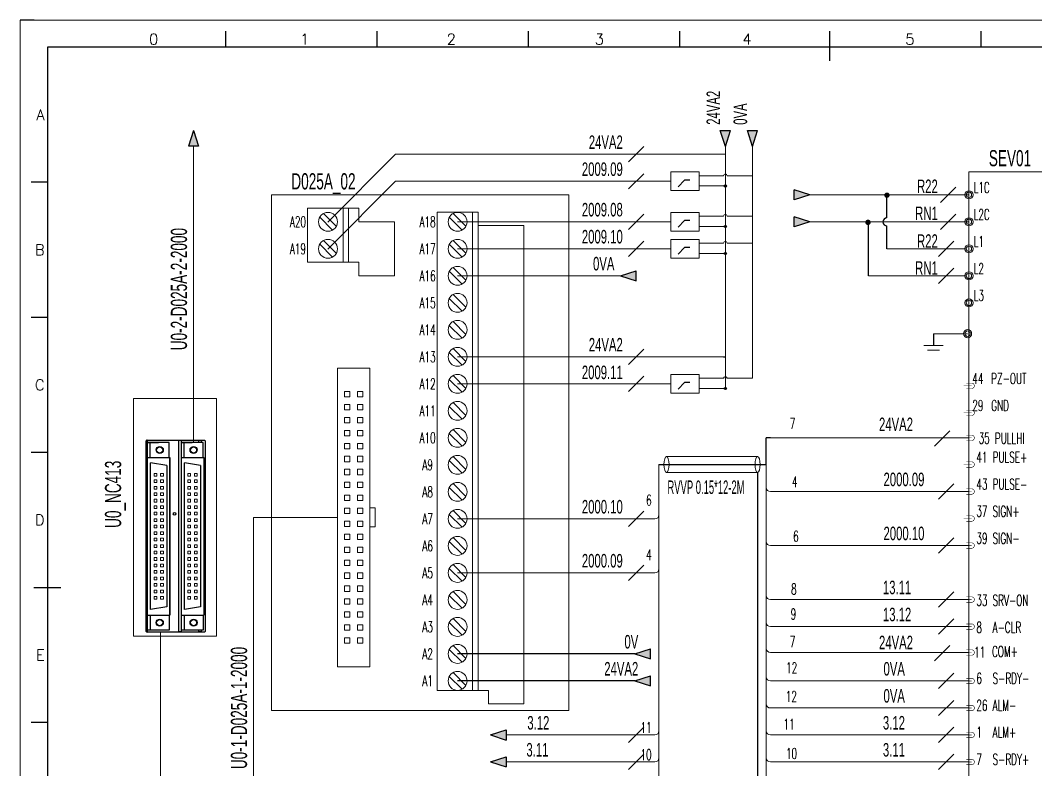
# Model space of a CAD drawing. Header units: millimetres. Extents: x -300 to 54435, y -106 to 60527.
# Drawn here: x 3193.6 to 3381.5, y 1971.5 to 2110.2 of the extents above; entities that cross this region are included whole.
import ezdxf
from ezdxf.enums import TextEntityAlignment as Align

# ---------------------------------------------------------------- set-up
doc = ezdxf.new("R2010")
doc.units = ezdxf.units.MM
doc.linetypes.add('ACAD_ISO02W100', pattern=[15, 12, -3])
for name, color, linetype in [('AE_BOR', 1, 'Continuous'), ('SYMS', 7, 'Continuous'), ('Z_OM_GAIKEI', 7, 'Continuous')]:
    doc.layers.add(name, color=color, linetype=linetype)
doc.layers.add('Dimension', color=3, linetype='Continuous', lineweight=13)
doc.styles.add('WD', font='romans.shx', dxfattribs={"width": 0.8, "bigfont": 'gbcbig.shx'})
doc.styles.add('样式 8', font='arial.ttf', dxfattribs={"width": 0.6, "height": 2.5})

# ---------------------------------------------------------------- blocks, each defined once
blk = doc.blocks.new('WDDOT')
blk.add_hatch(color=256).paths.add_polyline_path([(0.5, 0, 1), (-0.5, 0, 1)])
blk.add_circle((0, 0), 0.5)

msp = doc.modelspace()

# ---------------------------------------------------------------- hatches: boundary and pattern name
for points in [[(3225.663, 2089.823), (3224.728, 2086.905), (3226.599, 2086.905)], [(3324.08, 2086.863), (3323.145, 2089.781), (3325.015, 2089.781)], [(3329.08, 2086.863), (3328.145, 2089.781), (3330.015, 2089.781)], [(3336.797, 2076.942), (3336.797, 2078.813), (3339.715, 2077.878)], [(3336.797, 2071.942), (3336.797, 2073.813), (3339.715, 2072.878)], [(3304.644, 2062.895), (3307.562, 2061.959), (3307.562, 2063.83)], [(3307.334, 1992.895), (3310.253, 1991.959), (3310.253, 1993.83)], [(3307.334, 1987.895), (3310.253, 1986.959), (3310.253, 1988.83)], [(3280.612, 1977.891), (3283.53, 1976.955), (3283.53, 1978.826)], [(3280.612, 1972.895), (3283.53, 1971.959), (3283.53, 1973.83)]]:
    msp.add_hatch(color=256).paths.add_polyline_path(points)
h = msp.add_hatch(color=256)
edge = h.paths.add_edge_path()
edge.add_arc((3324.08, 2079.534), 0.197, 0, 360)
at = {"lineweight": -2}
h = msp.add_hatch(color=0, dxfattribs=at)
edge = h.paths.add_edge_path()
edge.add_arc((3353.971, 2077.822), 0.5, 0, 360)
h = msp.add_hatch(color=256)
edge = h.paths.add_edge_path()
edge.add_arc((3324.08, 2072.034), 0.197, 0, 360)
h = msp.add_hatch(color=0, dxfattribs=at)
edge = h.paths.add_edge_path()
edge.add_arc((3350.466, 2072.797), 0.5, 0, 360)
h = msp.add_hatch(color=256)
edge = h.paths.add_edge_path()
edge.add_arc((3324.08, 2067.034), 0.197, 0, 360)
h = msp.add_hatch(color=256)
edge = h.paths.add_edge_path()
edge.add_arc((3324.08, 2042.03), 0.197, 0, 360)

# ---------------------------------------------------------------- linework, layer by layer
at = {"color": 7}
for p, q in [((3485.629, 2105.205), (3198.629, 2105.205)), ((3198.629, 2105.205), (3198.629, 1905.205))]:
    msp.add_line(p, q, dxfattribs=at)
for p, q in [((3225.663, 2089.823), (3224.728, 2086.905)), ((3225.663, 2089.823), (3226.599, 2086.905)), ((3324.08, 2086.863), (3323.145, 2089.781)), ((3323.145, 2089.781), (3325.015, 2089.781)), ((3324.08, 2086.863), (3325.015, 2089.781)), ((3329.08, 2086.863), (3328.145, 2089.781)), ((3328.145, 2089.781), (3330.015, 2089.781)), ((3329.08, 2086.863), (3330.015, 2089.781)), ((3226.599, 2086.905), (3224.728, 2086.905)), ((3339.715, 2077.878), (3336.797, 2078.813)), ((3336.797, 2076.942), (3336.797, 2078.813)), ((3339.715, 2077.878), (3336.797, 2076.942)), ((3353.967, 2073.613), (3353.967, 2077.878)), ((3339.715, 2072.878), (3336.797, 2073.813)), ((3336.797, 2071.942), (3336.797, 2073.813)), ((3339.715, 2072.878), (3336.797, 2071.942)), ((3350.549, 2062.891), (3350.549, 2072.878)), ((3353.967, 2067.891), (3353.967, 2072.142)), ((3304.644, 2062.895), (3307.562, 2063.83)), ((3304.644, 2062.895), (3307.562, 2061.959)), ((3307.562, 2061.959), (3307.562, 2063.83)), ((3362.589, 2052.186), (3362.589, 2050.004)), ((3323.735, 2047.895), (3324.08, 2047.895)), ((3332.401, 2032.897), (3331.632, 2032.897)), ((3331.632, 2027.954), (3331.632, 2032.897)), ((3311.776, 2027.954), (3331.632, 2027.954)), ((3330.087, 1963.637), (3330.087, 2026.494)), ((3307.334, 1992.895), (3310.253, 1993.83)), ((3310.253, 1991.959), (3310.253, 1993.83)), ((3307.334, 1992.895), (3274.536, 1992.895)), ((3307.334, 1992.895), (3310.253, 1991.959)), ((3307.334, 1987.895), (3274.536, 1987.895)), ((3307.334, 1987.895), (3310.253, 1988.83)), ((3307.334, 1987.895), (3310.253, 1986.959)), ((3310.253, 1986.959), (3310.253, 1988.83)), ((3280.612, 1977.891), (3283.53, 1978.826)), ((3283.53, 1978.826), (3283.53, 1976.955)), ((3280.612, 1977.891), (3283.53, 1976.955)), ((3280.612, 1972.895), (3283.53, 1973.83)), ((3280.612, 1972.895), (3283.53, 1971.959)), ((3283.53, 1973.83), (3283.53, 1971.959))]:
    msp.add_line(p, q)
at = {"color": 3, "lineweight": 0}
for p, q in [((3225.663, 2032.039), (3225.663, 2086.905)), ((3274.536, 2042.891), (3313.998, 2042.891)), ((3369.146, 2022.954), (3332.401, 2022.954)), ((3236.775, 2018.178), (3236.775, 1950.997)), ((3252.288, 2018.178), (3236.775, 2018.178)), ((3274.536, 2017.895), (3311.026, 2017.895)), ((3332.401, 2012.954), (3369.146, 2012.954)), ((3274.536, 2007.895), (3311.026, 2007.895)), ((3332.401, 2002.954), (3369.146, 2002.954)), ((3332.401, 1997.95), (3369.146, 1997.95)), ((3219.565, 1950.997), (3219.565, 1996.92)), ((3332.401, 1993.155), (3369.146, 1993.155))]:
    msp.add_line(p, q, dxfattribs=at)
at = {"lineweight": 0}
for p, q in [((3250.516, 2072.857), (3263.054, 2085.395)), ((3263.054, 2085.395), (3324.08, 2085.395)), ((3324.08, 2042.03), (3324.08, 2086.863)), ((3329.08, 2043.925), (3329.08, 2086.863)), ((3250.516, 2067.857), (3263.054, 2080.395)), ((3263.054, 2080.395), (3313.998, 2080.395)), ((3319.254, 2081.429), (3323.735, 2081.429)), ((3324.407, 2081.429), (3329.08, 2081.429)), ((3319.254, 2079.534), (3324.08, 2079.534)), ((3369.014, 2077.878), (3339.715, 2077.878)), ((3246.772, 2065.395), (3246.772, 2075.395)), ((3256.266, 2075.395), (3246.772, 2075.395)), ((3253.336, 2065.395), (3253.336, 2075.395)), ((3254.336, 2065.395), (3254.336, 2075.395)), ((3256.266, 2072.895), (3256.266, 2075.395)), ((3270.754, 1986.107), (3270.754, 2074.682)), ((3278.318, 2074.682), (3270.754, 2074.682)), ((3277.318, 1986.107), (3277.318, 2074.682)), ((3278.318, 1986.107), (3278.318, 2074.682)), ((3262.83, 2072.895), (3256.266, 2072.895)), ((3262.83, 2072.895), (3262.83, 2062.895)), ((3274.536, 2072.895), (3313.998, 2072.895)), ((3286.812, 2072.228), (3278.318, 2072.228)), ((3286.812, 2072.228), (3286.812, 1983.653)), ((3319.254, 2073.929), (3323.735, 2073.929)), ((3324.407, 2073.929), (3329.08, 2073.929)), ((3369.014, 2072.878), (3339.715, 2072.878)), ((3319.254, 2072.034), (3324.08, 2072.034)), ((3319.254, 2068.929), (3323.735, 2068.929)), ((3324.407, 2068.929), (3329.08, 2068.929)), ((3274.536, 2067.895), (3313.998, 2067.895)), ((3319.254, 2067.034), (3324.08, 2067.034)), ((3368.646, 2067.891), (3353.967, 2067.891)), ((3256.266, 2065.395), (3246.772, 2065.395)), ((3256.266, 2062.895), (3256.266, 2065.395)), ((3262.83, 2062.895), (3256.266, 2062.895)), ((3274.536, 2062.895), (3304.644, 2062.895)), ((3368.646, 2062.891), (3350.549, 2062.891)), ((3368.896, 2052.186), (3362.589, 2052.186)), ((3360.801, 2049.991), (3364.378, 2049.991)), ((3274.536, 2047.895), (3323.735, 2047.895)), ((3361.465, 2049.133), (3363.713, 2049.133)), ((3319.254, 2043.925), (3323.735, 2043.925)), ((3324.407, 2043.925), (3329.08, 2043.925)), ((3319.254, 2042.03), (3324.08, 2042.03)), ((3313.205, 2029.418), (3330.048, 2029.419)), ((3311.776, 2027.954), (3311.776, 1953.649)), ((3331.632, 1968.641), (3331.632, 2027.954)), ((3313.185, 2026.489), (3330.048, 2026.489)), ((3369.146, 1987.887), (3332.401, 1987.887)), ((3280.249, 1986.107), (3270.754, 1986.107)), ((3280.249, 1983.653), (3280.249, 1986.107)), ((3286.812, 1983.653), (3280.249, 1983.653)), ((3369.146, 1982.883), (3332.401, 1982.883)), ((3283.53, 1977.891), (3311.026, 1977.891)), ((3369.146, 1977.895), (3332.401, 1977.895)), ((3283.53, 1972.895), (3311.026, 1972.895)), ((3369.146, 1972.891), (3332.401, 1972.891))]:
    msp.add_line(p, q, dxfattribs=at)
at = {"linetype": 'ACAD_ISO02W100'}
for p, q in [((3316.519, 2080.63), (3315.328, 2079.401)), ((3317.527, 2080.627), (3316.519, 2080.63)), ((3316.519, 2073.13), (3315.328, 2071.901)), ((3317.527, 2073.127), (3316.519, 2073.13)), ((3316.519, 2068.13), (3315.328, 2066.901)), ((3317.527, 2068.127), (3316.519, 2068.13)), ((3316.519, 2043.126), (3315.328, 2041.897)), ((3317.527, 2043.123), (3316.519, 2043.126))]:
    msp.add_line(p, q, dxfattribs=at)
at = {"color": 7, "lineweight": 0}
msp.add_line((3332.401, 2032.897), (3369.146, 2032.897), dxfattribs=at)
at = {"lineweight": 0}
for points in [[(3313.998, 2078.668), (3313.998, 2082.121), (3319.254, 2082.121), (3319.254, 2078.668)], [(3240.1, 1982.404), (3240.1, 2077.895), (3295.1, 2077.895), (3295.1, 1982.404)], [(3240.1, 1982.404), (3240.1, 2077.895), (3295.1, 2077.895), (3295.1, 1982.404)], [(3313.998, 2071.168), (3313.998, 2074.621), (3319.254, 2074.621), (3319.254, 2071.168)], [(3313.998, 2066.168), (3313.998, 2069.621), (3319.254, 2069.621), (3319.254, 2066.168)], [(3252.288, 1990.528), (3252.288, 2045.828), (3258.288, 2045.828), (3258.288, 1990.528)], [(3313.998, 2041.164), (3313.998, 2044.617), (3319.254, 2044.617), (3319.254, 2041.164)], [(3254.588, 2040.478), (3253.588, 2040.478), (3253.588, 2041.478), (3254.588, 2041.478)], [(3256.988, 2040.478), (3255.988, 2040.478), (3255.988, 2041.478), (3256.988, 2041.478)], [(3229.929, 1996.17), (3214.579, 1996.17), (3214.579, 2040.185), (3229.929, 2040.185)], [(3254.588, 2038.078), (3253.588, 2038.078), (3253.588, 2039.078), (3254.588, 2039.078)], [(3256.988, 2038.078), (3255.988, 2038.078), (3255.988, 2039.078), (3256.988, 2039.078)], [(3254.588, 2035.678), (3253.588, 2035.678), (3253.588, 2036.678), (3254.588, 2036.678)], [(3256.988, 2035.678), (3255.988, 2035.678), (3255.988, 2036.678), (3256.988, 2036.678)], [(3254.588, 2033.278), (3253.588, 2033.278), (3253.588, 2034.278), (3254.588, 2034.278)], [(3256.988, 2033.278), (3255.988, 2033.278), (3255.988, 2034.278), (3256.988, 2034.278)], [(3254.588, 2030.878), (3253.588, 2030.878), (3253.588, 2031.878), (3254.588, 2031.878)], [(3256.988, 2030.878), (3255.988, 2030.878), (3255.988, 2031.878), (3256.988, 2031.878)], [(3254.588, 2028.478), (3253.588, 2028.478), (3253.588, 2029.478), (3254.588, 2029.478)], [(3256.988, 2028.478), (3255.988, 2028.478), (3255.988, 2029.478), (3256.988, 2029.478)], [(3218.392, 2026.319), (3218.892, 2026.319), (3218.892, 2025.819), (3218.392, 2025.819)], [(3219.592, 2026.319), (3220.092, 2026.319), (3220.092, 2025.819), (3219.592, 2025.819)], [(3224.642, 2026.319), (3225.142, 2026.319), (3225.142, 2025.819), (3224.642, 2025.819)], [(3225.842, 2026.319), (3226.342, 2026.319), (3226.342, 2025.819), (3225.842, 2025.819)], [(3254.588, 2026.078), (3253.588, 2026.078), (3253.588, 2027.078), (3254.588, 2027.078)], [(3256.988, 2026.078), (3255.988, 2026.078), (3255.988, 2027.078), (3256.988, 2027.078)], [(3218.392, 2025.119), (3218.892, 2025.119), (3218.892, 2024.619), (3218.392, 2024.619)], [(3218.392, 2023.919), (3218.892, 2023.919), (3218.892, 2023.419), (3218.392, 2023.419)], [(3219.592, 2025.119), (3220.092, 2025.119), (3220.092, 2024.619), (3219.592, 2024.619)], [(3219.592, 2023.919), (3220.092, 2023.919), (3220.092, 2023.419), (3219.592, 2023.419)], [(3224.642, 2025.119), (3225.142, 2025.119), (3225.142, 2024.619), (3224.642, 2024.619)], [(3224.642, 2023.919), (3225.142, 2023.919), (3225.142, 2023.419), (3224.642, 2023.419)], [(3225.842, 2025.119), (3226.342, 2025.119), (3226.342, 2024.619), (3225.842, 2024.619)], [(3225.842, 2023.919), (3226.342, 2023.919), (3226.342, 2023.419), (3225.842, 2023.419)], [(3254.588, 2023.678), (3253.588, 2023.678), (3253.588, 2024.678), (3254.588, 2024.678)], [(3256.988, 2023.678), (3255.988, 2023.678), (3255.988, 2024.678), (3256.988, 2024.678)], [(3218.392, 2022.719), (3218.892, 2022.719), (3218.892, 2022.219), (3218.392, 2022.219)], [(3218.392, 2021.519), (3218.892, 2021.519), (3218.892, 2021.019), (3218.392, 2021.019)], [(3219.592, 2022.719), (3220.092, 2022.719), (3220.092, 2022.219), (3219.592, 2022.219)], [(3219.592, 2021.519), (3220.092, 2021.519), (3220.092, 2021.019), (3219.592, 2021.019)], [(3224.642, 2022.719), (3225.142, 2022.719), (3225.142, 2022.219), (3224.642, 2022.219)], [(3224.642, 2021.519), (3225.142, 2021.519), (3225.142, 2021.019), (3224.642, 2021.019)], [(3225.842, 2022.719), (3226.342, 2022.719), (3226.342, 2022.219), (3225.842, 2022.219)], [(3225.842, 2021.519), (3226.342, 2021.519), (3226.342, 2021.019), (3225.842, 2021.019)], [(3254.588, 2021.278), (3253.588, 2021.278), (3253.588, 2022.278), (3254.588, 2022.278)], [(3256.988, 2021.278), (3255.988, 2021.278), (3255.988, 2022.278), (3256.988, 2022.278)], [(3218.392, 2020.319), (3218.892, 2020.319), (3218.892, 2019.819), (3218.392, 2019.819)], [(3219.592, 2020.319), (3220.092, 2020.319), (3220.092, 2019.819), (3219.592, 2019.819)], [(3224.642, 2020.319), (3225.142, 2020.319), (3225.142, 2019.819), (3224.642, 2019.819)], [(3225.842, 2020.319), (3226.342, 2020.319), (3226.342, 2019.819), (3225.842, 2019.819)], [(3254.588, 2018.878), (3253.588, 2018.878), (3253.588, 2019.878), (3254.588, 2019.878)], [(3256.988, 2018.878), (3255.988, 2018.878), (3255.988, 2019.878), (3256.988, 2019.878)], [(3259.288, 2016.428), (3258.288, 2016.428), (3258.288, 2019.928), (3259.288, 2019.928)], [(3218.392, 2019.119), (3218.892, 2019.119), (3218.892, 2018.619), (3218.392, 2018.619)], [(3218.392, 2017.919), (3218.892, 2017.919), (3218.892, 2017.419), (3218.392, 2017.419)], [(3219.592, 2019.119), (3220.092, 2019.119), (3220.092, 2018.619), (3219.592, 2018.619)], [(3219.592, 2017.919), (3220.092, 2017.919), (3220.092, 2017.419), (3219.592, 2017.419)], [(3224.642, 2019.119), (3225.142, 2019.119), (3225.142, 2018.619), (3224.642, 2018.619)], [(3224.642, 2017.919), (3225.142, 2017.919), (3225.142, 2017.419), (3224.642, 2017.419)], [(3225.842, 2019.119), (3226.342, 2019.119), (3226.342, 2018.619), (3225.842, 2018.619)], [(3225.842, 2017.919), (3226.342, 2017.919), (3226.342, 2017.419), (3225.842, 2017.419)], [(3218.392, 2016.719), (3218.892, 2016.719), (3218.892, 2016.219), (3218.392, 2016.219)], [(3219.592, 2016.719), (3220.092, 2016.719), (3220.092, 2016.219), (3219.592, 2016.219)], [(3224.642, 2016.719), (3225.142, 2016.719), (3225.142, 2016.219), (3224.642, 2016.219)], [(3225.842, 2016.719), (3226.342, 2016.719), (3226.342, 2016.219), (3225.842, 2016.219)], [(3254.588, 2016.478), (3253.588, 2016.478), (3253.588, 2017.478), (3254.588, 2017.478)], [(3256.988, 2016.478), (3255.988, 2016.478), (3255.988, 2017.478), (3256.988, 2017.478)], [(3218.392, 2015.519), (3218.892, 2015.519), (3218.892, 2015.019), (3218.392, 2015.019)], [(3218.392, 2014.319), (3218.892, 2014.319), (3218.892, 2013.819), (3218.392, 2013.819)], [(3219.592, 2015.519), (3220.092, 2015.519), (3220.092, 2015.019), (3219.592, 2015.019)], [(3219.592, 2014.319), (3220.092, 2014.319), (3220.092, 2013.819), (3219.592, 2013.819)], [(3224.642, 2015.519), (3225.142, 2015.519), (3225.142, 2015.019), (3224.642, 2015.019)], [(3224.642, 2014.319), (3225.142, 2014.319), (3225.142, 2013.819), (3224.642, 2013.819)], [(3225.842, 2015.519), (3226.342, 2015.519), (3226.342, 2015.019), (3225.842, 2015.019)], [(3225.842, 2014.319), (3226.342, 2014.319), (3226.342, 2013.819), (3225.842, 2013.819)], [(3254.588, 2014.078), (3253.588, 2014.078), (3253.588, 2015.078), (3254.588, 2015.078)], [(3256.988, 2014.078), (3255.988, 2014.078), (3255.988, 2015.078), (3256.988, 2015.078)], [(3218.392, 2013.119), (3218.892, 2013.119), (3218.892, 2012.619), (3218.392, 2012.619)], [(3219.592, 2013.119), (3220.092, 2013.119), (3220.092, 2012.619), (3219.592, 2012.619)], [(3224.642, 2013.119), (3225.142, 2013.119), (3225.142, 2012.619), (3224.642, 2012.619)], [(3225.842, 2013.119), (3226.342, 2013.119), (3226.342, 2012.619), (3225.842, 2012.619)], [(3254.588, 2011.678), (3253.588, 2011.678), (3253.588, 2012.678), (3254.588, 2012.678)], [(3256.988, 2011.678), (3255.988, 2011.678), (3255.988, 2012.678), (3256.988, 2012.678)], [(3218.392, 2011.919), (3218.892, 2011.919), (3218.892, 2011.419), (3218.392, 2011.419)], [(3218.392, 2010.719), (3218.892, 2010.719), (3218.892, 2010.219), (3218.392, 2010.219)], [(3219.592, 2011.919), (3220.092, 2011.919), (3220.092, 2011.419), (3219.592, 2011.419)], [(3219.592, 2010.719), (3220.092, 2010.719), (3220.092, 2010.219), (3219.592, 2010.219)], [(3224.642, 2011.919), (3225.142, 2011.919), (3225.142, 2011.419), (3224.642, 2011.419)], [(3224.642, 2010.719), (3225.142, 2010.719), (3225.142, 2010.219), (3224.642, 2010.219)], [(3225.842, 2011.919), (3226.342, 2011.919), (3226.342, 2011.419), (3225.842, 2011.419)], [(3225.842, 2010.719), (3226.342, 2010.719), (3226.342, 2010.219), (3225.842, 2010.219)], [(3254.588, 2009.278), (3253.588, 2009.278), (3253.588, 2010.278), (3254.588, 2010.278)], [(3256.988, 2009.278), (3255.988, 2009.278), (3255.988, 2010.278), (3256.988, 2010.278)], [(3218.392, 2009.519), (3218.892, 2009.519), (3218.892, 2009.019), (3218.392, 2009.019)], [(3218.392, 2008.319), (3218.892, 2008.319), (3218.892, 2007.819), (3218.392, 2007.819)], [(3219.592, 2009.519), (3220.092, 2009.519), (3220.092, 2009.019), (3219.592, 2009.019)], [(3219.592, 2008.319), (3220.092, 2008.319), (3220.092, 2007.819), (3219.592, 2007.819)], [(3224.642, 2009.519), (3225.142, 2009.519), (3225.142, 2009.019), (3224.642, 2009.019)], [(3224.642, 2008.319), (3225.142, 2008.319), (3225.142, 2007.819), (3224.642, 2007.819)], [(3225.842, 2009.519), (3226.342, 2009.519), (3226.342, 2009.019), (3225.842, 2009.019)], [(3225.842, 2008.319), (3226.342, 2008.319), (3226.342, 2007.819), (3225.842, 2007.819)], [(3218.392, 2007.119), (3218.892, 2007.119), (3218.892, 2006.619), (3218.392, 2006.619)], [(3219.592, 2007.119), (3220.092, 2007.119), (3220.092, 2006.619), (3219.592, 2006.619)], [(3224.642, 2007.119), (3225.142, 2007.119), (3225.142, 2006.619), (3224.642, 2006.619)], [(3225.842, 2007.119), (3226.342, 2007.119), (3226.342, 2006.619), (3225.842, 2006.619)], [(3254.588, 2006.878), (3253.588, 2006.878), (3253.588, 2007.878), (3254.588, 2007.878)], [(3256.988, 2006.878), (3255.988, 2006.878), (3255.988, 2007.878), (3256.988, 2007.878)], [(3218.392, 2005.919), (3218.892, 2005.919), (3218.892, 2005.419), (3218.392, 2005.419)], [(3218.392, 2004.719), (3218.892, 2004.719), (3218.892, 2004.219), (3218.392, 2004.219)], [(3219.592, 2005.919), (3220.092, 2005.919), (3220.092, 2005.419), (3219.592, 2005.419)], [(3219.592, 2004.719), (3220.092, 2004.719), (3220.092, 2004.219), (3219.592, 2004.219)], [(3224.642, 2005.919), (3225.142, 2005.919), (3225.142, 2005.419), (3224.642, 2005.419)], [(3224.642, 2004.719), (3225.142, 2004.719), (3225.142, 2004.219), (3224.642, 2004.219)], [(3225.842, 2005.919), (3226.342, 2005.919), (3226.342, 2005.419), (3225.842, 2005.419)], [(3225.842, 2004.719), (3226.342, 2004.719), (3226.342, 2004.219), (3225.842, 2004.219)], [(3254.588, 2004.478), (3253.588, 2004.478), (3253.588, 2005.478), (3254.588, 2005.478)], [(3256.988, 2004.478), (3255.988, 2004.478), (3255.988, 2005.478), (3256.988, 2005.478)], [(3218.392, 2003.519), (3218.892, 2003.519), (3218.892, 2003.019), (3218.392, 2003.019)], [(3219.592, 2003.519), (3220.092, 2003.519), (3220.092, 2003.019), (3219.592, 2003.019)], [(3224.642, 2003.519), (3225.142, 2003.519), (3225.142, 2003.019), (3224.642, 2003.019)], [(3225.842, 2003.519), (3226.342, 2003.519), (3226.342, 2003.019), (3225.842, 2003.019)], [(3254.588, 2002.078), (3253.588, 2002.078), (3253.588, 2003.078), (3254.588, 2003.078)], [(3256.988, 2002.078), (3255.988, 2002.078), (3255.988, 2003.078), (3256.988, 2003.078)], [(3254.588, 1999.678), (3253.588, 1999.678), (3253.588, 2000.678), (3254.588, 2000.678)], [(3256.988, 1999.678), (3255.988, 1999.678), (3255.988, 2000.678), (3256.988, 2000.678)], [(3254.588, 1997.278), (3253.588, 1997.278), (3253.588, 1998.278), (3254.588, 1998.278)], [(3256.988, 1997.278), (3255.988, 1997.278), (3255.988, 1998.278), (3256.988, 1998.278)], [(3254.588, 1994.878), (3253.588, 1994.878), (3253.588, 1995.878), (3254.588, 1995.878)], [(3256.988, 1994.878), (3255.988, 1994.878), (3255.988, 1995.878), (3256.988, 1995.878)]]:
    msp.add_lwpolyline(points, close=True, dxfattribs=at)
for points in [[(3369.146, 1954.09), (3369.146, 2082.178), (3397.774, 2082.178), (3397.774, 1954.09)], [(3252.093, 2072.062), (3249.721, 2074.434)], [(3276.075, 2072.062), (3273.704, 2074.434)], [(3249.014, 2073.727), (3251.386, 2071.355)], [(3272.996, 2073.727), (3275.368, 2071.355)], [(3249.014, 2068.727), (3251.386, 2066.355)], [(3252.093, 2067.062), (3249.721, 2069.434)], [(3272.996, 2068.727), (3275.368, 2066.355)], [(3276.075, 2067.062), (3273.704, 2069.434)], [(3272.996, 2063.727), (3275.368, 2061.355)], [(3276.075, 2062.062), (3273.704, 2064.434)], [(3276.075, 2057.062), (3273.704, 2059.434)], [(3272.996, 2058.727), (3275.368, 2056.355)], [(3272.996, 2053.727), (3275.368, 2051.355)], [(3276.075, 2052.062), (3273.704, 2054.434)], [(3272.996, 2048.727), (3275.368, 2046.355)], [(3276.075, 2047.062), (3273.704, 2049.434)], [(3276.075, 2042.062), (3273.704, 2044.434)], [(3272.996, 2043.727), (3275.368, 2041.355)], [(3272.996, 2038.727), (3275.368, 2036.355)], [(3276.075, 2037.062), (3273.704, 2039.434)], [(3272.996, 2033.727), (3275.368, 2031.355)], [(3276.075, 2032.062), (3273.704, 2034.434)], [(3276.075, 2027.062), (3273.704, 2029.434)], [(3272.996, 2028.727), (3275.368, 2026.355)], [(3272.996, 2023.727), (3275.368, 2021.355)], [(3276.075, 2022.062), (3273.704, 2024.434)], [(3272.996, 2018.727), (3275.368, 2016.355)], [(3276.075, 2017.062), (3273.704, 2019.434)], [(3276.075, 2012.062), (3273.704, 2014.434)], [(3272.996, 2013.727), (3275.368, 2011.355)], [(3272.996, 2008.727), (3275.368, 2006.355)], [(3276.075, 2007.062), (3273.704, 2009.434)], [(3272.996, 2003.727), (3275.368, 2001.355)], [(3276.075, 2002.062), (3273.704, 2004.434)], [(3276.075, 1997.062), (3273.704, 1999.434)], [(3272.996, 1998.727), (3275.368, 1996.355)], [(3272.996, 1993.727), (3275.368, 1991.355)], [(3276.075, 1992.062), (3273.704, 1994.434)], [(3272.996, 1988.727), (3275.368, 1986.355)], [(3276.075, 1987.062), (3273.704, 1989.434)]]:
    msp.add_lwpolyline(points, dxfattribs=at)
at = {"color": 3, "lineweight": 0, "const_width": 0.1, "flags": 128}
for points in [[(3369.646, 2042.529), (3368.146, 2042.529)], [(3369.646, 2037.529), (3368.146, 2037.529)], [(3369.646, 2027.954), (3368.146, 2027.954)], [(3369.646, 2022.954), (3368.146, 2022.954)], [(3369.646, 2017.954), (3368.146, 2017.954)], [(3369.646, 2012.954), (3368.146, 2012.954)], [(3369.646, 2002.954), (3368.146, 2002.954)], [(3369.646, 1997.95), (3368.146, 1997.95)], [(3369.646, 1993.155), (3368.146, 1993.155)], [(3369.646, 1987.887), (3368.146, 1987.887)], [(3369.646, 1982.883), (3368.146, 1982.883)], [(3369.646, 1977.895), (3368.146, 1977.895)], [(3369.646, 1972.891), (3368.146, 1972.891)]]:
    msp.add_lwpolyline(points, dxfattribs=at)
for points in [[(3368.646, 2043.029), (3369.646, 2043.029, -1), (3369.646, 2042.029), (3368.646, 2042.029)], [(3368.646, 2038.029), (3369.646, 2038.029, -1), (3369.646, 2037.029), (3368.646, 2037.029)], [(3368.646, 2028.454), (3369.646, 2028.454, -1), (3369.646, 2027.454), (3368.646, 2027.454)], [(3368.646, 2023.454), (3369.646, 2023.454, -1), (3369.646, 2022.454), (3368.646, 2022.454)], [(3368.646, 2018.454), (3369.646, 2018.454, -1), (3369.646, 2017.454), (3368.646, 2017.454)], [(3368.646, 2013.454), (3369.646, 2013.454, -1), (3369.646, 2012.454), (3368.646, 2012.454)], [(3368.646, 2003.454), (3369.646, 2003.454, -1), (3369.646, 2002.454), (3368.646, 2002.454)], [(3368.646, 1998.45), (3369.646, 1998.45, -1), (3369.646, 1997.45), (3368.646, 1997.45)], [(3368.646, 1993.655), (3369.646, 1993.655, -1), (3369.646, 1992.655), (3368.646, 1992.655)], [(3368.646, 1988.387), (3369.646, 1988.387, -1), (3369.646, 1987.387), (3368.646, 1987.387)], [(3368.646, 1983.383), (3369.646, 1983.383, -1), (3369.646, 1982.383), (3368.646, 1982.383)], [(3368.646, 1978.395), (3369.646, 1978.395, -1), (3369.646, 1977.395), (3368.646, 1977.395)], [(3368.646, 1973.391), (3369.646, 1973.391, -1), (3369.646, 1972.391), (3368.646, 1972.391)]]:
    msp.add_lwpolyline(points, format="xyb", dxfattribs=at)
at = {"color": 7, "lineweight": 0, "const_width": 0.1, "flags": 128}
msp.add_lwpolyline([(3369.646, 2032.897), (3368.146, 2032.897)], dxfattribs=at)
msp.add_lwpolyline([(3368.646, 2033.397), (3369.646, 2033.397, -1), (3369.646, 2032.397), (3368.646, 2032.397)], format="xyb", dxfattribs=at)
for centre in [(3324.08, 2079.534), (3324.08, 2072.034), (3324.08, 2067.034), (3324.08, 2042.03)]:
    msp.add_circle(centre, 0.197)
at = {"lineweight": 0}
for centre, radius in [((3369.146, 2077.895), 0.75), ((3369.146, 2077.895), 0.5), ((3250.554, 2072.895), 1.75), ((3274.536, 2072.895), 1.75), ((3369.146, 2072.895), 0.75), ((3369.146, 2072.895), 0.5), ((3250.554, 2067.895), 1.75), ((3274.536, 2067.895), 1.75), ((3369.146, 2067.891), 0.75), ((3369.146, 2067.891), 0.5), ((3274.536, 2062.895), 1.75), ((3369.146, 2062.891), 0.75), ((3369.146, 2062.891), 0.5), ((3274.536, 2057.895), 1.75), ((3369.146, 2057.887), 0.75), ((3369.146, 2057.887), 0.5), ((3274.536, 2052.895), 1.75), ((3368.896, 2052.186), 0.75), ((3368.896, 2052.186), 0.5), ((3274.536, 2047.895), 1.75), ((3274.536, 2042.895), 1.75), ((3274.536, 2037.895), 1.75), ((3274.536, 2032.895), 1.75), ((3274.536, 2027.895), 1.75), ((3274.536, 2022.895), 1.75), ((3274.536, 2017.895), 1.75), ((3274.536, 2012.895), 1.75), ((3274.536, 2007.895), 1.75), ((3274.536, 2002.895), 1.75), ((3274.536, 1997.895), 1.75), ((3274.536, 1992.895), 1.75), ((3274.536, 1987.895), 1.75)]:
    msp.add_circle(centre, radius, dxfattribs=at)
for centre, radius, start, end in [((3324.071, 2081.429), 0.336, 0, 180), ((3324.071, 2073.929), 0.336, 0, 180), ((3324.071, 2068.929), 0.336, 0, 180), ((3324.071, 2043.925), 0.336, 0, 180), ((3311.026, 1978.645), 0.75, 270, 0), ((3311.026, 1973.645), 0.75, 270, 0)]:
    msp.add_arc(centre, radius, start, end, dxfattribs=at)
msp.add_arc((3353.967, 2072.878), 0.736, 90, 270)
at = {"color": 3, "lineweight": 0}
for centre, start, end in [((3332.401, 2023.704), 180, 270), ((3311.026, 2018.645), 270, 0), ((3332.401, 2013.704), 180, 270), ((3311.026, 2008.645), 270, 0), ((3332.401, 2003.704), 180, 270), ((3332.401, 1998.7), 180, 270), ((3332.401, 1993.905), 180, 270), ((3332.401, 1988.637), 180, 270), ((3332.401, 1983.633), 180, 270), ((3332.401, 1978.645), 180, 270), ((3332.401, 1973.641), 180, 270)]:
    msp.add_arc(centre, 0.75, start, end, dxfattribs=at)
at = {"lineweight": 0}
msp.add_ellipse((3313.185, 2027.954), major_axis=(0, 1.465), ratio=0.3169375, dxfattribs=at)
at = {"lineweight": 0, "extrusion": (0, 0, -1)}
msp.add_ellipse((3330.048, 2027.954), major_axis=(0, 1.465), ratio=0.3169375, dxfattribs=at)
at = {"layer": 'AE_BOR', "color": 7, "lineweight": 30}
for p, q in [((3196.159, 2110.205), (3193.625, 2110.205)), ((3343.409, 2102.705), (3343.409, 2107.705)), ((3196.129, 2005.205), (3201.129, 2005.205))]:
    msp.add_line(p, q, dxfattribs=at)
at = {"layer": 'AE_BOR', "color": 7, "lineweight": 15}
for p, q in [((3193.625, 2110.205), (3490.625, 2110.205)), ((3193.625, 1900.205), (3193.625, 2110.205))]:
    msp.add_line(p, q, dxfattribs=at)
at = {"layer": 'AE_BOR', "color": 7}
for p, q in [((3231.659, 2105.205), (3231.659, 2108.205)), ((3259.659, 2105.205), (3259.659, 2108.205)), ((3287.659, 2105.205), (3287.659, 2108.205)), ((3315.659, 2105.205), (3315.659, 2108.205)), ((3343.409, 2105.205), (3343.409, 2108.205)), ((3371.409, 2105.205), (3371.409, 2108.205)), ((3198.629, 2080.205), (3195.629, 2080.205)), ((3198.629, 2055.205), (3195.629, 2055.205)), ((3198.629, 2030.205), (3195.629, 2030.205)), ((3198.629, 1980.205), (3195.629, 1980.205))]:
    msp.add_line(p, q, dxfattribs=at)
at = {"layer": 'Dimension', "lineweight": 0}
for p, q in [((3306.169, 2083.98), (3308.997, 2086.809)), ((3306.169, 2078.98), (3308.997, 2081.809)), ((3363.907, 2076.463), (3366.735, 2079.292)), ((3306.169, 2071.48), (3308.997, 2074.309)), ((3363.907, 2071.463), (3366.735, 2074.292)), ((3306.169, 2066.48), (3308.997, 2069.309)), ((3363.539, 2066.476), (3366.367, 2069.305)), ((3363.539, 2061.476), (3366.367, 2064.305)), ((3306.169, 2046.48), (3308.997, 2049.309)), ((3306.169, 2041.476), (3308.997, 2044.305)), ((3363.539, 2021.54), (3366.367, 2024.368)), ((3306.169, 2016.48), (3308.997, 2019.309)), ((3363.539, 2011.54), (3366.367, 2014.368)), ((3306.169, 2006.48), (3308.997, 2009.309)), ((3363.539, 2001.54), (3366.367, 2004.368)), ((3363.539, 1996.536), (3366.367, 1999.364)), ((3362.768, 1991.598), (3365.597, 1994.426)), ((3363.539, 1986.472), (3366.367, 1989.301)), ((3363.539, 1981.468), (3366.367, 1984.297)), ((3306.169, 1976.48), (3308.997, 1979.309)), ((3363.539, 1976.48), (3366.367, 1979.309)), ((3306.169, 1971.48), (3308.997, 1974.309)), ((3363.539, 1971.476), (3366.367, 1974.305))]:
    msp.add_line(p, q, dxfattribs=at)
at = {"layer": 'Dimension', "color": 7, "lineweight": 0}
msp.add_line((3362.768, 2031.34), (3365.597, 2034.169), dxfattribs=at)
at = {"layer": 'Z_OM_GAIKEI'}
for p, q in [((3216.929, 1997.07), (3216.929, 2032.32)), ((3217.079, 2032.47), (3227.679, 2032.47)), ((3217.179, 1997.07), (3217.179, 2032.47)), ((3217.179, 1997.299), (3217.179, 2032.039)), ((3217.179, 2032.039), (3219.179, 2032.039)), ((3221.179, 2032.039), (3217.179, 2032.039)), ((3217.679, 2029.289), (3217.679, 2032.039)), ((3221.179, 2029.289), (3221.179, 2032.039)), ((3222.929, 1997.07), (3222.929, 2032.47)), ((3223.429, 1997.07), (3223.429, 2032.47)), ((3223.429, 1997.299), (3223.429, 2032.039)), ((3223.429, 2032.039), (3225.429, 2032.039)), ((3227.429, 2032.039), (3223.429, 2032.039)), ((3223.929, 2029.289), (3223.929, 2032.039)), ((3226.679, 2032.039), (3226.679, 2032.47)), ((3227.179, 2032.039), (3227.179, 2032.47)), ((3227.429, 2029.289), (3227.429, 2032.039)), ((3227.829, 2032.32), (3227.829, 1997.07)), ((3217.179, 2029.289), (3221.304, 2029.289)), ((3217.179, 2029.289), (3221.304, 2029.289)), ((3221.304, 2000.049), (3221.304, 2029.289)), ((3221.304, 2029.289), (3221.304, 2000.049)), ((3223.429, 2029.289), (3227.554, 2029.289)), ((3223.429, 2029.289), (3227.554, 2029.289)), ((3227.554, 2029.289), (3227.554, 2000.049)), ((3217.742, 2001.089), (3217.742, 2028.249)), ((3220.742, 2027.749), (3217.742, 2028.249)), ((3220.742, 2027.749), (3220.742, 2001.589)), ((3223.992, 2001.089), (3223.992, 2028.249)), ((3226.992, 2027.749), (3223.992, 2028.249)), ((3226.992, 2027.749), (3226.992, 2001.589)), ((3220.742, 2001.589), (3217.742, 2001.089)), ((3226.992, 2001.589), (3223.992, 2001.089)), ((3217.179, 2000.049), (3221.304, 2000.049)), ((3217.679, 2000.049), (3217.679, 1997.299)), ((3221.179, 2000.049), (3221.179, 1997.299)), ((3223.429, 2000.049), (3227.554, 2000.049)), ((3223.929, 2000.049), (3223.929, 1997.299)), ((3227.429, 2000.049), (3227.429, 1997.299)), ((3216.929, 1997.07), (3217.179, 1997.07)), ((3221.179, 1997.299), (3217.179, 1997.299)), ((3222.929, 1997.07), (3223.429, 1997.07)), ((3227.429, 1997.299), (3223.429, 1997.299)), ((3226.679, 1997.02), (3226.679, 1997.299)), ((3227.179, 1997.02), (3227.179, 1997.299)), ((3227.679, 1996.92), (3217.079, 1996.92)), ((3226.679, 1997.02), (3227.179, 1997.02))]:
    msp.add_line(p, q, dxfattribs=at)
for centre, radius in [((3219.429, 2030.664), 0.65), ((3219.429, 2030.664), 0.575), ((3225.679, 2030.664), 0.65), ((3225.679, 2030.664), 0.575), ((3222.179, 2018.82), 0.25), ((3219.429, 1998.674), 0.65), ((3219.429, 1998.674), 0.575), ((3225.679, 1998.674), 0.65), ((3225.679, 1998.674), 0.575)]:
    msp.add_circle(centre, radius, dxfattribs=at)
for centre, start, end in [((3217.079, 2032.32), 90, 180.00001), ((3227.679, 2032.32), 0, 90), ((3217.079, 1997.07), 180.00001, 270), ((3227.679, 1997.07), 270, 0)]:
    msp.add_arc(centre, 0.15, start, end, dxfattribs=at)

# ---------------------------------------------------------------- block references
at = {"layer": 'SYMS', "color": 0, "lineweight": -3, "xscale": 0.25, "yscale": 0.25, "zscale": 0.25, "rotation": 90}
for p in [(3324.08, 2079.534), (3324.08, 2072.034), (3324.08, 2067.034), (3324.08, 2042.03)]:
    msp.add_blockref('WDDOT', p, dxfattribs=at)
at = {"layer": 'SYMS', "lineweight": -3, "xscale": 0.25, "yscale": 0.25, "zscale": 0.25, "rotation": 90}
for p in [(3324.08, 2079.534), (3324.08, 2072.034), (3324.08, 2067.034), (3324.08, 2042.03)]:
    msp.add_blockref('WDDOT', p, dxfattribs=at)

# ---------------------------------------------------------------- texts
at = {"lineweight": 0, "style": 'WD', "width": 0.6}
for s, p in [('L1C', (3370.014, 2078.245)), ('L2C', (3370.014, 2073.245)), ('L1', (3370.014, 2068.241)), ('L2', (3370.014, 2063.241)), ('L3', (3370.014, 2058.237)), ('44', (3369.764, 2042.879)), ('PZ-OUT', (3373.264, 2042.879)), ('29', (3369.764, 2037.879)), ('GND', (3373.264, 2037.879)), ('41', (3370.514, 2028.304)), ('PULSE+', (3373.514, 2028.304)), ('43', (3370.514, 2023.304)), ('PULSE-', (3373.514, 2023.304)), ('37', (3370.514, 2018.304)), ('SIGN+', (3373.514, 2018.304)), ('39', (3370.514, 2013.304)), ('SIGN-', (3373.514, 2013.304)), ('33', (3370.514, 2001.816)), ('SRV-ON ', (3373.514, 2001.816)), ('8', (3370.514, 1996.812)), ('A-CLR ', (3373.514, 1996.812)), ('11', (3370.108, 1992.228)), ('COM+', (3373.403, 1992.338)), ('6', (3370.514, 1987.381)), ('S-RDY-', (3373.514, 1987.381)), ('26', (3370.514, 1982.377)), ('ALM- ', (3373.514, 1982.377)), ('1', (3370.514, 1977.389)), ('ALM+', (3373.514, 1977.389)), ('7', (3370.514, 1972.385)), ('S-RDY+', (3373.514, 1972.385))]:
    msp.add_text(s, height=2, dxfattribs=at).set_placement(p)
for s, p in [('A20', (3245.003, 2072.895)), ('A18', (3268.986, 2072.895)), ('A19', (3245.003, 2067.895)), ('A17', (3268.986, 2067.895)), ('A16', (3268.986, 2062.895)), ('A15', (3268.986, 2057.895)), ('A14', (3268.986, 2052.895)), ('A13', (3268.986, 2047.895)), ('A12', (3268.986, 2042.895)), ('A11', (3268.986, 2037.895)), ('A10', (3268.986, 2032.895)), ('A9', (3268.986, 2027.895)), ('A8', (3268.986, 2022.895)), ('A7', (3268.986, 2017.895)), ('A6', (3268.986, 2012.895)), ('A5', (3268.986, 2007.895)), ('A4', (3268.986, 2002.895)), ('A3', (3268.986, 1997.895)), ('A2', (3268.986, 1992.895)), ('A1', (3268.986, 1987.895))]:
    msp.add_text(s, height=2, dxfattribs=at).set_placement(p, align=Align.MIDDLE)
for s, p in [('7', (3337.033, 2034.537)), ('4', (3337.419, 2023.755)), ('6', (3310.435, 2020.369)), ('6', (3337.644, 2013.687)), ('4', (3310.435, 2010.234)), ('8', (3337.271, 2003.913)), ('9', (3337.173, 1999.276)), ('7', (3337.033, 1994.152)), ('12', (3337.363, 1989.333)), ('12', (3337.306, 1984.016)), ('11', (3310.435, 1978.253)), ('11', (3336.909, 1978.89)), ('10', (3310.435, 1973.253)), ('10', (3337.343, 1973.449))]:
    msp.add_text(s, height=2, dxfattribs=at).set_placement(p, align=Align.RIGHT)
at = {"color": 7, "lineweight": 0, "style": 'WD', "width": 0.6}
for s, p in [('35', (3370.938, 2031.819)), ('PULLHI', (3373.938, 2031.819))]:
    msp.add_text(s, height=2, dxfattribs=at).set_placement(p)
at = {"color": 6, "lineweight": 0, "style": '样式 8', "width": 0.6}
for s, p in [('13.11', (3353.228, 2003.954)), ('13.12', (3353.228, 1998.95))]:
    msp.add_text(s, height=2.5, dxfattribs=at).set_placement(p)
at = {"layer": 'AE_BOR', "color": 7, "style": 'WD'}
for s, p in [('0', (3218.295, 2105.705)), ('1', (3246.221, 2105.705)), ('2', (3273.371, 2105.705)), ('3', (3300.771, 2105.705)), ('4', (3328.071, 2105.705)), ('5', (3358.22, 2105.705))]:
    msp.add_text(s, height=2, dxfattribs=at).set_placement(p, align=Align.CENTER)
for s, p in [('A', (3198.129, 2092.705)), ('B', (3198.129, 2067.705)), ('C', (3198.129, 2042.705)), ('D', (3198.129, 2017.705)), ('E', (3198.129, 1992.705))]:
    msp.add_text(s, height=2, dxfattribs=at).set_placement(p, align=Align.MIDDLE_RIGHT)
at = {"layer": 'Dimension', "lineweight": 0, "style": '样式 8', "width": 0.6}
for s, height, p in [('24VA2', 2.5, (3323.096, 2090.863)), ('0VA', 2.5, (3328.096, 2090.863)), ('U0-2-D025A-2-2000', 3, (3224.466, 2049.115)), ('U0_NC413', 3, (3212.286, 2016.227)), ('U0-1-D025A-1-2000', 3, (3235.578, 1971.561))]:
    msp.add_text(s, height=height, rotation=90, dxfattribs=at).set_placement(p)
for s, p in [('24VA2', (3305.098, 2086.395)), ('R22', (3363.381, 2078.217)), ('RN1', (3363.381, 2073.217)), ('R22', (3363.381, 2068.08)), ('0VA', (3303.552, 2063.895)), ('RN1', (3363.381, 2063.08)), ('2000.10', (3305.098, 2018.895)), ('2000.09', (3305.098, 2008.895)), ('0V', (3307.964, 1993.895)), ('24VA2', (3307.964, 1988.895))]:
    msp.add_text(s, height=2.5, dxfattribs=at).set_placement(p, align=Align.RIGHT)
for s, height, p in [('SEV01', 3, (3372.82, 2083.178)), ('D025A_02', 3, (3243.774, 2078.895)), ('24VA2', 2.5, (3352.502, 2034.145)), ('24VA2', 2.5, (3352.502, 1993.76))]:
    msp.add_text(s, height=height, dxfattribs=at).set_placement(p)
at = {"layer": 'Dimension', "color": 6, "lineweight": 0, "style": '样式 8', "width": 0.6}
for s, p in [('2009.09', (3305.098, 2081.395)), ('2009.08', (3305.098, 2073.895)), ('2009.10', (3305.098, 2068.895)), ('2009.11', (3305.098, 2043.774))]:
    msp.add_text(s, height=2.5, dxfattribs=at).set_placement(p, align=Align.RIGHT)
at = {"layer": 'Dimension', "color": 3, "lineweight": 0, "style": '样式 8', "width": 0.6}
msp.add_text('24VA2', height=2.5, dxfattribs=at).set_placement((3305.098, 2048.891), align=Align.RIGHT)
at = {"layer": 'Dimension', "color": 6, "lineweight": 0, "style": '样式 8', "width": 0.6}
for s, p in [('2000.09', (3353.334, 2023.954)), ('2000.10', (3353.334, 2013.954)), ('3.12', (3353.228, 1978.895)), ('3.11', (3353.228, 1973.891))]:
    msp.add_text(s, height=2.5, dxfattribs=at).set_placement(p)
at = {"layer": 'Dimension', "color": 1, "lineweight": 0, "style": '样式 8', "width": 0.5}
msp.add_text('RVVP 0.15*12-2M', height=2.5, dxfattribs=at).set_placement((3313.36, 2025.01), align=Align.TOP_LEFT)
at = {"layer": 'Dimension', "color": 3, "lineweight": 0, "style": '样式 8', "width": 0.6}
for s, p in [('0VA', (3353.334, 1988.887)), ('0VA', (3353.334, 1983.883)), ('3.12', (3287.436, 1978.895)), ('3.11', (3287.262, 1973.895))]:
    msp.add_text(s, height=2.5, dxfattribs=at).set_placement(p)

doc.saveas('drawing.dxf')
